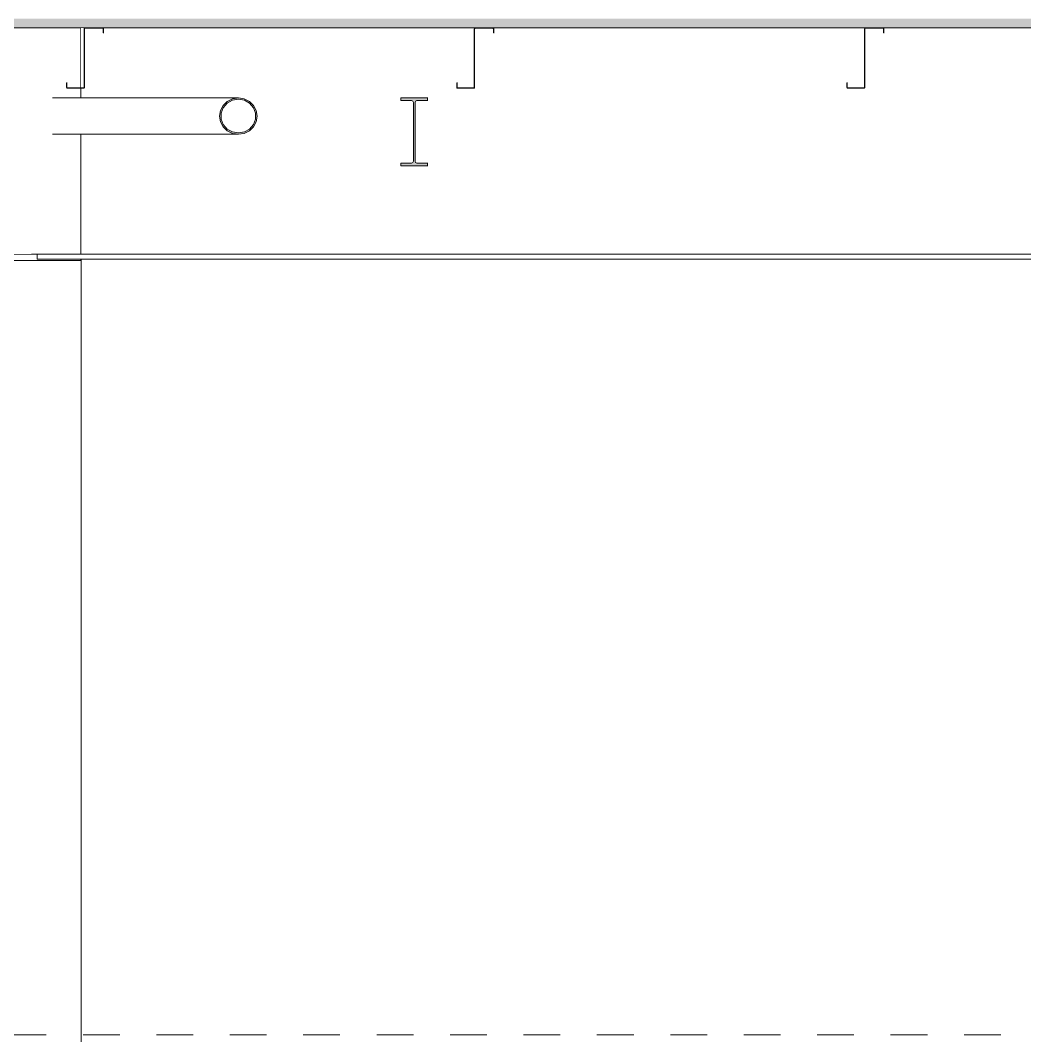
# Model space of a CAD drawing. Header units: millimetres. Extents: x -46169 to 174149, y -86316 to 18123.
# Drawn here: x 147876 to 151737, y -70782 to -66880 of the extents above; entities that cross this region are included whole.
import ezdxf

# ---------------------------------------------------------------- set-up
doc = ezdxf.new("R2010")
doc.units = ezdxf.units.MM
doc.header["$MEASUREMENT"] = 0
doc.linetypes.add('Dashed', pattern=[2822.222233, 1411.111116, -1411.111116])
doc.linetypes.add('Wipeout_Contour', pattern=[1000, 0, -1000])
for name, color, linetype, lineweight, true_color in [('0_Pen_No__105', 7, 'Continuous', 15, 0xa6a6a6), ('New_A-20-M_Ceiling_Pen_No__107', 7, 'Continuous', 15, 0xa6a6a6), ('New_A-20-M_Ceiling_Pen_No__29', 7, 'Continuous', 50, 0x2a2a2a), ('New_A-20-M_Roof_Pen_No__81', 7, 'Continuous', 20, 0x6a6a6a)]:
    doc.layers.add(name, color=color, linetype=linetype, lineweight=lineweight, true_color=true_color)
for name, color, linetype in [('New_A-20-M_Ceiling', 7, 'Continuous'), ('New_A-20-M_Roof', 7, 'Continuous'), ('New_A-25-M_Wall_Ext', 7, 'Continuous'), ('S-280-M_STRUCT_FRAME.IFC Import', 7, 'Continuous')]:
    doc.layers.add(name, color=color, linetype=linetype)
for name, color, linetype, lineweight in [('New_A-20-M_Ceiling_Pen_No__1', 7, 'Continuous', 13), ('New_A-20-M_Ceiling_Pen_No__87', 8, 'Continuous', 20), ('New_A-20-M_Ceiling_Pen_No__89', 8, 'Continuous', 20), ('New_A-20-M_Roof_Pen_No__4', 7, 'Continuous', 20), ('New_A-25-M_Wall_Ext_Pen_No__87', 8, 'Continuous', 20), ('S-280-M_STRUCT_FRAME.IFC Import_Pen_No__1', 7, 'Continuous', 13), ('S-280-M_STRUCT_FRAME.IFC Import_Pen_No__160', 5, 'Continuous', 200), ('S-280-M_STRUCT_FRAME.IFC Import_Pen_No__90', 8, 'Continuous', 20)]:
    doc.layers.add(name, color=color, linetype=linetype, lineweight=lineweight)

# ---------------------------------------------------------------- blocks, each defined once
blk = doc.blocks.new('Section Elem_125_3', base_point=(165992.3, -78878.8))
at = {"layer": 'New_A-20-M_Ceiling_Pen_No__29', "linetype": 'Continuous'}
for p, q in [((146003.2, -67778.8), (146003.2, -67803.8)), ((146955, -67778.8), (146003.2, -67778.8))]:
    blk.add_line(p, q, dxfattribs=at)
at = {"color": 254, "linetype": 'Wipeout_Contour', "lineweight": 0, "ltscale": 651359.632524}
blk.add_wipeout([(147998.4, -67798.8), (147998.4, -67803.8), (148108.5, -67803.8), (148108.5, -67798.8)], dxfattribs=at).dxf.layer = 'New_A-20-M_Ceiling'
at = {"layer": 'New_A-20-M_Ceiling_Pen_No__89', "linetype": 'Continuous'}
blk.add_line((148108.5, -67803.8), (148108.5, -67798.8), dxfattribs=at)
at = {"color": 254, "linetype": 'Wipeout_Contour', "lineweight": 0, "ltscale": 976232.092978}
blk.add_wipeout([(147940.9, -67778.8), (147787.4, -67778.8), (147787.4, -67803.8), (147998.4, -67803.8), (147998.4, -67798.8), (147940.9, -67798.8)], dxfattribs=at).dxf.layer = 'New_A-20-M_Ceiling'
at = {"layer": 'New_A-20-M_Ceiling_Pen_No__89', "linetype": 'Continuous'}
for p, q in [((147812, -67778.8), (147919.1, -67778.8)), ((147998.4, -67803.8), (148108.5, -67803.8))]:
    blk.add_line(p, q, dxfattribs=at)
at = {"color": 254, "linetype": 'Wipeout_Contour', "lineweight": 0, "ltscale": 650008.922547}
blk.add_wipeout([(147787.4, -67778.8), (147585.7, -67778.8), (147585.7, -67803.8), (147787.4, -67803.8)], dxfattribs=at).dxf.layer = 'New_A-20-M_Ceiling'
at = {"layer": 'New_A-20-M_Ceiling_Pen_No__89', "linetype": 'Continuous'}
for p, q in [((147609.2, -67778.8), (147711.6, -67778.8)), ((147787.4, -67803.8), (147998.4, -67803.8))]:
    blk.add_line(p, q, dxfattribs=at)
at = {"color": 254, "linetype": 'Wipeout_Contour', "lineweight": 0, "ltscale": 649292.88087}
blk.add_wipeout([(147393.4, -67803.8), (147585.7, -67803.8), (147585.7, -67778.8), (147393.4, -67778.8)], dxfattribs=at).dxf.layer = 'New_A-20-M_Ceiling'
at = {"layer": 'New_A-20-M_Ceiling_Pen_No__89', "linetype": 'Continuous'}
for p, q in [((147415.8, -67778.8), (147509.5, -67778.8)), ((147585.7, -67803.8), (147787.4, -67803.8))]:
    blk.add_line(p, q, dxfattribs=at)
at = {"color": 254, "linetype": 'Wipeout_Contour', "lineweight": 0, "ltscale": 648611.20428}
blk.add_wipeout([(147210.5, -67803.8), (147393.4, -67803.8), (147393.4, -67778.8), (147210.5, -67778.8)], dxfattribs=at).dxf.layer = 'New_A-20-M_Ceiling'
at = {"layer": 'New_A-20-M_Ceiling_Pen_No__89', "linetype": 'Continuous'}
for p, q in [((147231.8, -67778.8), (147321, -67778.8)), ((147393.4, -67803.8), (147585.7, -67803.8))]:
    blk.add_line(p, q, dxfattribs=at)
at = {"color": 254, "linetype": 'Wipeout_Contour', "lineweight": 0, "ltscale": 647975.48085}
blk.add_wipeout([(147043.4, -67778.8), (147043.4, -67803.8), (147210.5, -67803.8), (147210.5, -67778.8)], dxfattribs=at).dxf.layer = 'New_A-20-M_Ceiling'
at = {"layer": 'New_A-20-M_Ceiling_Pen_No__107', "linetype": 'Continuous'}
blk.add_hatch(color=256, dxfattribs=at).paths.add_polyline_path([(147043.4, -67803.8), (147043.4, -67778.8), (146003.2, -67778.8), (146003.2, -67803.8)])
at = {"layer": 'New_A-20-M_Ceiling_Pen_No__29', "linetype": 'Continuous'}
for p, q in [((147043.4, -67803.8), (146003.2, -67803.8)), ((147043.4, -67778.8), (147043.4, -67803.8))]:
    blk.add_line(p, q, dxfattribs=at)
at = {"layer": 'New_A-20-M_Ceiling_Pen_No__29', "linetype": 'Continuous', "flags": 128}
blk.add_lwpolyline([(147028.4, -67778.8), (147025.2, -67778.8), (146958.2, -67778.8), (146955, -67778.8)], dxfattribs=at)
at = {"layer": 'New_A-20-M_Ceiling_Pen_No__89', "linetype": 'Continuous'}
for p, q in [((147043.4, -67803.8), (147210.5, -67803.8)), ((147057.3, -67778.8), (147142, -67778.8)), ((147210.5, -67803.8), (147393.4, -67803.8))]:
    blk.add_line(p, q, dxfattribs=at)
blk = doc.blocks.new('Section Elem_126_3', base_point=(165992.3, -78878.8))
at = {"color": 254, "linetype": 'Wipeout_Contour', "lineweight": 0, "ltscale": 2275958.336480823}
blk.add_wipeout([(148109.2, -66909.8), (148047.7, -66909.8), (148047.7, -67178.8), (148109.2, -67178.8), (148109.2, -67141.8), (148056.5, -67141.8), (148054.4, -67141), (148053.5, -67138.8), (148053.5, -67120.8), (148056.2, -67120.8), (148056.2, -67138.8), (148056.6, -67139.9), (148057.7, -67140.3), (148109.2, -67140.3)], dxfattribs=at).dxf.layer = 'New_A-20-M_Ceiling'
at = {"color": 254, "linetype": 'Wipeout_Contour', "lineweight": 0, "ltscale": 651031.00008}
blk.add_wipeout([(148109.2, -67318.5), (148047.7, -67318.5), (148047.7, -67778.8), (148109.2, -67778.8)], dxfattribs=at).dxf.layer = 'New_A-20-M_Ceiling'
at = {"layer": 'New_A-20-M_Ceiling_Pen_No__87', "linetype": 'Continuous'}
for p, q in [((148109.2, -67140.3), (148109.2, -66909.8)), ((148109.2, -67178.8), (148109.2, -67141.8)), ((148109.2, -67778.8), (148109.2, -67318.5))]:
    blk.add_line(p, q, dxfattribs=at)
at = {"color": 254, "linetype": 'Wipeout_Contour', "lineweight": 0, "ltscale": 2763335.748949017}
blk.add_wipeout([(148047.7, -66909.8), (147834.6, -66909.8), (147834.6, -67778.8), (148047.7, -67778.8), (148047.7, -67318.5), (148000.3, -67318.5), (147986.9, -67315.1), (147974.7, -67305.2), (147965.1, -67289.7), (147958.9, -67270.3), (147956.8, -67248.7), (147958.9, -67227.1), (147965.1, -67207.6), (147974.7, -67192.2), (147986.9, -67182.2), (148000.3, -67178.8), (148047.7, -67178.8)], dxfattribs=at).dxf.layer = 'New_A-20-M_Ceiling'
at = {"layer": 'New_A-20-M_Ceiling_Pen_No__87', "linetype": 'Continuous'}
blk.add_line((147919.1, -67778.8), (147940.9, -67778.8), dxfattribs=at)
at = {"color": 254, "linetype": 'Wipeout_Contour', "lineweight": 0, "ltscale": 649434.878168}
blk.add_wipeout([(147834.6, -66909.8), (147630.7, -66909.8), (147630.7, -67778.8), (147834.6, -67778.8)], dxfattribs=at).dxf.layer = 'New_A-20-M_Ceiling'
at = {"layer": 'New_A-20-M_Ceiling_Pen_No__87', "linetype": 'Continuous'}
blk.add_line((147711.6, -67778.8), (147812, -67778.8), dxfattribs=at)
at = {"color": 254, "linetype": 'Wipeout_Contour', "lineweight": 0, "ltscale": 648710.217259}
blk.add_wipeout([(147436.3, -67778.8), (147630.7, -67778.8), (147630.7, -66909.8), (147436.3, -66909.8)], dxfattribs=at).dxf.layer = 'New_A-20-M_Ceiling'
at = {"layer": 'New_A-20-M_Ceiling_Pen_No__87', "linetype": 'Continuous'}
blk.add_line((147509.5, -67778.8), (147609.2, -67778.8), dxfattribs=at)
at = {"color": 254, "linetype": 'Wipeout_Contour', "lineweight": 0, "ltscale": 648019.91238}
blk.add_wipeout([(147251.3, -67778.8), (147436.3, -67778.8), (147436.3, -66909.8), (147251.3, -66909.8)], dxfattribs=at).dxf.layer = 'New_A-20-M_Ceiling'
at = {"layer": 'New_A-20-M_Ceiling_Pen_No__87', "linetype": 'Continuous'}
blk.add_line((147321, -67778.8), (147415.8, -67778.8), dxfattribs=at)
at = {"color": 254, "linetype": 'Wipeout_Contour', "lineweight": 0, "ltscale": 647364.164924}
blk.add_wipeout([(147075.8, -66909.8), (147075.8, -67778.8), (147251.3, -67778.8), (147251.3, -66909.8)], dxfattribs=at).dxf.layer = 'New_A-20-M_Ceiling'
at = {"layer": 'New_A-20-M_Ceiling_Pen_No__87', "linetype": 'Continuous'}
blk.add_line((147142, -67778.8), (147231.8, -67778.8), dxfattribs=at)
at = {"color": 254, "linetype": 'Wipeout_Contour', "lineweight": 0, "ltscale": 646987.298603}
blk.add_wipeout([(147044.1, -66909.8), (147044.1, -67778.8), (147075.8, -67778.8), (147075.8, -66909.8)], dxfattribs=at).dxf.layer = 'New_A-20-M_Ceiling'
at = {"layer": 'New_A-20-M_Ceiling_Pen_No__107', "linetype": 'Continuous', "lineweight": 0, "true_color": 0x535353}
blk.add_hatch(color=251, dxfattribs=at).paths.add_polyline_path([(147028.4, -66886.2), (147025.2, -66886.2), (147025.2, -67778.8), (147028.4, -67778.8)])
at = {"layer": 'New_A-20-M_Ceiling_Pen_No__107', "linetype": 'Continuous'}
blk.add_hatch(color=256, dxfattribs=at).paths.add_polyline_path([(147028.4, -67778.8), (147044.1, -67778.8), (147044.1, -66886.2), (147028.4, -66886.2)])
at = {"color": 254, "linetype": 'Wipeout_Contour', "lineweight": 0, "ltscale": 646719.547495}
blk.add_wipeout([(147025.2, -66886.2), (146958.2, -66886.2), (146958.2, -67778.8), (147025.2, -67778.8)], dxfattribs=at).dxf.layer = 'New_A-20-M_Ceiling'
at = {"layer": 'New_A-20-M_Ceiling_Pen_No__107', "linetype": 'Continuous', "lineweight": 0, "true_color": 0x535353}
blk.add_hatch(color=251, dxfattribs=at).paths.add_polyline_path([(146955, -66886.2), (146955, -67778.8), (146958.2, -67778.8), (146958.2, -66886.2)])
at = {"layer": 'New_A-20-M_Ceiling_Pen_No__1', "linetype": 'Continuous'}
for p, q in [((146955, -66886.2), (146955, -67778.8)), ((146958.2, -66886.2), (146958.2, -67778.8)), ((147025.2, -66886.2), (147025.2, -67778.8)), ((147028.4, -66886.2), (147028.4, -67778.8)), ((147044.1, -66886.2), (147044.1, -67778.8)), ((147044.1, -67778.8), (147043.4, -67778.8))]:
    blk.add_line(p, q, dxfattribs=at)
at = {"layer": 'New_A-20-M_Ceiling_Pen_No__1', "linetype": 'Continuous', "flags": 128}
blk.add_lwpolyline([(147044.1, -66886.2), (147028.4, -66886.2), (147025.2, -66886.2), (146958.2, -66886.2), (146955, -66886.2)], dxfattribs=at)
at = {"layer": 'New_A-20-M_Ceiling_Pen_No__87', "linetype": 'Continuous'}
blk.add_line((147044.1, -67778.8), (147057.3, -67778.8), dxfattribs=at)
blk = doc.blocks.new('Section Elem_129_3', base_point=(165992.3, -78878.8))
at = {"color": 254, "linetype": 'Wipeout_Contour', "lineweight": 0, "ltscale": 655085.443631}
blk.add_wipeout([(148109.4, -71853.8), (148147.1, -71853.8), (148147.1, -67798.8), (148109.4, -67798.8)], dxfattribs=at).dxf.layer = 'New_A-25-M_Wall_Ext'
at = {"layer": 'New_A-25-M_Wall_Ext_Pen_No__87', "linetype": 'Continuous'}
blk.add_line((148109.4, -67798.8), (148109.4, -71853.8), dxfattribs=at)
blk = doc.blocks.new('Section Elem_136_3', base_point=(165992.3, -78878.8))
at = {"color": 254, "linetype": 'Wipeout_Contour', "lineweight": 0, "ltscale": 668069.884344}
blk.add_wipeout([(147940.9, -67778.8), (147940.9, -67798.8), (157318.9, -67798.8), (157318.9, -67778.8)], dxfattribs=at).dxf.layer = 'New_A-20-M_Ceiling'
at = {"layer": 'New_A-20-M_Ceiling_Pen_No__89', "linetype": 'Continuous'}
for p, q in [((147940.9, -67778.8), (147940.9, -67798.8)), ((157318.9, -67778.8), (147940.9, -67778.8)), ((157318.9, -67798.8), (147940.9, -67798.8))]:
    blk.add_line(p, q, dxfattribs=at)
blk = doc.blocks.new('Section Elem_163_3', base_point=(165992.3, -78878.8))
at = {"layer": 'New_A-20-M_Roof_Pen_No__81', "linetype": 'Continuous', "lineweight": 0, "true_color": 0x353535}
blk.add_hatch(color=250, dxfattribs=at).paths.add_polyline_path([(145921.8, -66874.8), (145921.8, -66909.8), (166087, -66909.8), (166087, -66874.8)])
at = {"layer": 'New_A-20-M_Roof_Pen_No__4', "linetype": 'Continuous'}
for p, q in [((148124, -66909.8), (146693, -66909.8)), ((148193, -66909.8), (148124, -66909.8)), ((149624, -66909.8), (148193, -66909.8)), ((149693, -66909.8), (149624, -66909.8)), ((151124, -66909.8), (149693, -66909.8)), ((151193, -66909.8), (151124, -66909.8)), ((152624, -66909.8), (151193, -66909.8))]:
    blk.add_line(p, q, dxfattribs=at)
blk = doc.blocks.new('Section Elem_177_3', base_point=(165992.3, -78878.8))
at = {"color": 254, "linetype": 'Wipeout_Contour', "lineweight": 0, "ltscale": 1300618.912324409}
blk.add_wipeout([(148109.2, -66909.8), (148109.2, -67140.3), (148119.5, -67140.3), (148120.6, -67139.9), (148121, -67138.8), (148121, -66912.8), (148121.9, -66910.7), (148124, -66909.8)], dxfattribs=at).dxf.layer = 'New_A-25-M_Wall_Ext'
blk = doc.blocks.new('Section Elem_300_3', base_point=(165992.3, -78878.8))
at = {"color": 254, "linetype": 'Wipeout_Contour', "lineweight": 0, "ltscale": 661378.133038}
blk.add_wipeout([(151196, -66912.8), (151196, -66928.8), (151197.2, -66928.8), (151197.2, -66912.8)], dxfattribs=at).dxf.layer = 'S-280-M_STRUCT_FRAME.IFC Import'
at = {"color": 254, "linetype": 'Wipeout_Contour', "lineweight": 0, "ltscale": 661221.741146}
blk.add_wipeout([(151056.7, -67139.9), (151055.4, -67139.9), (151056.5, -67140.3), (151057.7, -67140.3)], dxfattribs=at).dxf.layer = 'S-280-M_STRUCT_FRAME.IFC Import'
at = {"color": 254, "linetype": 'Wipeout_Contour', "lineweight": 0, "ltscale": 661459.922544}
blk.add_wipeout([(151119.5, -67141.8), (151120.7, -67141.8), (151122.8, -67141), (151121.6, -67141)], dxfattribs=at).dxf.layer = 'S-280-M_STRUCT_FRAME.IFC Import'
at = {"color": 254, "linetype": 'Wipeout_Contour', "lineweight": 0, "ltscale": 661361.857485}
blk.add_wipeout([(151196.3, -66910.7), (151195.1, -66910.7), (151196, -66912.8), (151197.2, -66912.8)], dxfattribs=at).dxf.layer = 'S-280-M_STRUCT_FRAME.IFC Import'
at = {"color": 254, "linetype": 'Wipeout_Contour', "lineweight": 0, "ltscale": 661217.781261}
blk.add_wipeout([(151056.2, -67138.8), (151055, -67138.8), (151055.4, -67139.9), (151056.7, -67139.9)], dxfattribs=at).dxf.layer = 'S-280-M_STRUCT_FRAME.IFC Import'
at = {"color": 254, "linetype": 'Wipeout_Contour', "lineweight": 0, "ltscale": 661462.969672}
blk.add_wipeout([(151121.6, -67141), (151122.8, -67141), (151123.7, -67138.8), (151122.5, -67138.8)], dxfattribs=at).dxf.layer = 'S-280-M_STRUCT_FRAME.IFC Import'
at = {"color": 254, "linetype": 'Wipeout_Contour', "lineweight": 0, "ltscale": 661279.598762}
blk.add_wipeout([(151122.5, -67138.8), (151123.7, -67138.8), (151123.7, -66912.8), (151122.5, -66912.8)], dxfattribs=at).dxf.layer = 'S-280-M_STRUCT_FRAME.IFC Import'
at = {"color": 254, "linetype": 'Wipeout_Contour', "lineweight": 0, "ltscale": 661353.942587}
blk.add_wipeout([(151194.2, -66909.8), (151193, -66909.8), (151195.1, -66910.7), (151196.3, -66910.7)], dxfattribs=at).dxf.layer = 'S-280-M_STRUCT_FRAME.IFC Import'
at = {"color": 254, "linetype": 'Wipeout_Contour', "lineweight": 0, "ltscale": 661201.496877}
blk.add_wipeout([(151055, -67138.8), (151056.2, -67138.8), (151056.2, -67120.8), (151055, -67120.8)], dxfattribs=at).dxf.layer = 'S-280-M_STRUCT_FRAME.IFC Import'
at = {"layer": 'S-280-M_STRUCT_FRAME.IFC Import_Pen_No__1', "linetype": 'Continuous'}
for p, q in [((151193, -66909.8), (151195.1, -66910.7)), ((151196, -66928.8), (151194.5, -66928.8)), ((151055, -67120.8), (151053.5, -67120.8))]:
    blk.add_line(p, q, dxfattribs=at)
at = {"layer": 'S-280-M_STRUCT_FRAME.IFC Import_Pen_No__1', "linetype": 'Continuous', "flags": 128}
for points in [[(151194.1, -66911.8), (151194.5, -66912.8), (151194.5, -66928.8)], [(151195.1, -66910.7), (151196, -66912.8), (151196, -66928.8)], [(151053.5, -67120.8), (151053.5, -67138.8), (151054.4, -67141)], [(151054.4, -67141), (151056.5, -67141.8), (151119.5, -67141.8), (151121.6, -67141)], [(151055, -67120.8), (151055, -67138.8), (151055.4, -67139.9)], [(151055.4, -67139.9), (151056.5, -67140.3), (151119.5, -67140.3), (151120.6, -67139.9)]]:
    blk.add_lwpolyline(points, dxfattribs=at)
at = {"layer": 'S-280-M_STRUCT_FRAME.IFC Import_Pen_No__90', "linetype": 'Continuous'}
for p, q in [((151196, -66912.8), (151197.2, -66912.8)), ((151196, -66928.8), (151197.2, -66928.8)), ((151055, -67120.8), (151056.2, -67120.8)), ((151055, -67138.8), (151056.2, -67138.8)), ((151119.5, -67141.8), (151120.7, -67141.8)), ((151122.5, -67138.8), (151123.7, -67138.8))]:
    blk.add_line(p, q, dxfattribs=at)
at = {"color": 254, "linetype": 'Wipeout_Contour', "lineweight": 0, "ltscale": 661096.288011}
blk.add_wipeout([(151122.9, -66911.8), (151122.5, -66912.8), (151123.7, -66912.8), (151124.2, -66911.8)], dxfattribs=at).dxf.layer = 'S-280-M_STRUCT_FRAME.IFC Import'
at = {"color": 254, "linetype": 'Wipeout_Contour', "lineweight": 0, "ltscale": 661097.816587}
blk.add_wipeout([(151122.9, -66911.8), (151124.2, -66911.8), (151125.2, -66911.3), (151124, -66911.3)], dxfattribs=at).dxf.layer = 'S-280-M_STRUCT_FRAME.IFC Import'
at = {"layer": 'S-280-M_STRUCT_FRAME.IFC Import_Pen_No__160', "linetype": 'Continuous', "lineweight": 0, "true_color": 0x00007f}
blk.add_hatch(color=176, dxfattribs=at).paths.add_polyline_path([(151196, -66912.8), (151195.1, -66910.7), (151193, -66909.8), (151124, -66909.8), (151121.9, -66910.7), (151121, -66912.8), (151121, -67138.8), (151120.6, -67139.9), (151119.5, -67140.3), (151056.5, -67140.3), (151055.4, -67139.9), (151055, -67138.8), (151055, -67120.8), (151053.5, -67120.8), (151053.5, -67138.8), (151054.4, -67141), (151056.5, -67141.8), (151119.5, -67141.8), (151121.6, -67141), (151122.5, -67138.8), (151122.5, -66912.8), (151122.9, -66911.8), (151124, -66911.3), (151193, -66911.3), (151194.1, -66911.8), (151194.5, -66912.8), (151194.5, -66928.8), (151196, -66928.8)])
at = {"layer": 'S-280-M_STRUCT_FRAME.IFC Import_Pen_No__1', "linetype": 'Continuous'}
blk.add_line((151124, -66909.8), (151121.9, -66910.7), dxfattribs=at)
at = {"layer": 'S-280-M_STRUCT_FRAME.IFC Import_Pen_No__1', "linetype": 'Continuous', "flags": 128}
for points in [[(151121.9, -66910.7), (151121, -66912.8), (151121, -67138.8), (151120.6, -67139.9)], [(151122.9, -66911.8), (151122.5, -66912.8), (151122.5, -67138.8), (151121.6, -67141)], [(151194.1, -66911.8), (151193, -66911.3), (151124, -66911.3), (151122.9, -66911.8)]]:
    blk.add_lwpolyline(points, dxfattribs=at)
at = {"layer": 'S-280-M_STRUCT_FRAME.IFC Import_Pen_No__90', "linetype": 'Continuous'}
blk.add_line((151122.5, -66912.8), (151123.7, -66912.8), dxfattribs=at)
blk = doc.blocks.new('Section Elem_301_3', base_point=(165992.3, -78878.8))
at = {"color": 254, "linetype": 'Wipeout_Contour', "lineweight": 0, "ltscale": 655896.026251}
blk.add_wipeout([(149696, -66928.8), (149697.2, -66928.8), (149697.2, -66912.8), (149696, -66912.8)], dxfattribs=at).dxf.layer = 'S-280-M_STRUCT_FRAME.IFC Import'
at = {"color": 254, "linetype": 'Wipeout_Contour', "lineweight": 0, "ltscale": 655743.451965}
blk.add_wipeout([(149556.7, -67139.9), (149555.4, -67139.9), (149556.5, -67140.3), (149557.7, -67140.3)], dxfattribs=at).dxf.layer = 'S-280-M_STRUCT_FRAME.IFC Import'
at = {"color": 254, "linetype": 'Wipeout_Contour', "lineweight": 0, "ltscale": 655981.259339}
blk.add_wipeout([(149619.5, -67141.8), (149620.7, -67141.8), (149622.8, -67141), (149621.6, -67141)], dxfattribs=at).dxf.layer = 'S-280-M_STRUCT_FRAME.IFC Import'
at = {"color": 254, "linetype": 'Wipeout_Contour', "lineweight": 0, "ltscale": 655879.630713}
blk.add_wipeout([(149696.3, -66910.7), (149695.1, -66910.7), (149696, -66912.8), (149697.2, -66912.8)], dxfattribs=at).dxf.layer = 'S-280-M_STRUCT_FRAME.IFC Import'
at = {"color": 254, "linetype": 'Wipeout_Contour', "lineweight": 0, "ltscale": 655739.486451}
blk.add_wipeout([(149556.2, -67138.8), (149555, -67138.8), (149555.4, -67139.9), (149556.7, -67139.9)], dxfattribs=at).dxf.layer = 'S-280-M_STRUCT_FRAME.IFC Import'
at = {"color": 254, "linetype": 'Wipeout_Contour', "lineweight": 0, "ltscale": 655984.277039}
blk.add_wipeout([(149621.6, -67141), (149622.8, -67141), (149623.7, -67138.8), (149622.5, -67138.8)], dxfattribs=at).dxf.layer = 'S-280-M_STRUCT_FRAME.IFC Import'
at = {"color": 254, "linetype": 'Wipeout_Contour', "lineweight": 0, "ltscale": 655799.357701}
blk.add_wipeout([(149622.5, -66912.8), (149622.5, -67138.8), (149623.7, -67138.8), (149623.7, -66912.8)], dxfattribs=at).dxf.layer = 'S-280-M_STRUCT_FRAME.IFC Import'
at = {"color": 254, "linetype": 'Wipeout_Contour', "lineweight": 0, "ltscale": 655871.704547}
blk.add_wipeout([(149694.2, -66909.8), (149693, -66909.8), (149695.1, -66910.7), (149696.3, -66910.7)], dxfattribs=at).dxf.layer = 'S-280-M_STRUCT_FRAME.IFC Import'
at = {"color": 254, "linetype": 'Wipeout_Contour', "lineweight": 0, "ltscale": 655723.074055}
blk.add_wipeout([(149555, -67138.8), (149556.2, -67138.8), (149556.2, -67120.8), (149555, -67120.8)], dxfattribs=at).dxf.layer = 'S-280-M_STRUCT_FRAME.IFC Import'
at = {"layer": 'S-280-M_STRUCT_FRAME.IFC Import_Pen_No__1', "linetype": 'Continuous'}
for p, q in [((149693, -66909.8), (149695.1, -66910.7)), ((149696, -66928.8), (149694.5, -66928.8)), ((149555, -67120.8), (149553.5, -67120.8))]:
    blk.add_line(p, q, dxfattribs=at)
at = {"layer": 'S-280-M_STRUCT_FRAME.IFC Import_Pen_No__1', "linetype": 'Continuous', "flags": 128}
for points in [[(149694.1, -66911.8), (149694.5, -66912.8), (149694.5, -66928.8)], [(149695.1, -66910.7), (149696, -66912.8), (149696, -66928.8)], [(149553.5, -67120.8), (149553.5, -67138.8), (149554.4, -67141)], [(149554.4, -67141), (149556.5, -67141.8), (149619.5, -67141.8), (149621.6, -67141)], [(149555, -67120.8), (149555, -67138.8), (149555.4, -67139.9)], [(149555.4, -67139.9), (149556.5, -67140.3), (149619.5, -67140.3), (149620.6, -67139.9)]]:
    blk.add_lwpolyline(points, dxfattribs=at)
at = {"layer": 'S-280-M_STRUCT_FRAME.IFC Import_Pen_No__90', "linetype": 'Continuous'}
for p, q in [((149697.2, -66912.8), (149696, -66912.8)), ((149697.2, -66928.8), (149696, -66928.8)), ((149556.2, -67120.8), (149555, -67120.8)), ((149556.2, -67138.8), (149555, -67138.8)), ((149620.7, -67141.8), (149619.5, -67141.8)), ((149623.7, -67138.8), (149622.5, -67138.8))]:
    blk.add_line(p, q, dxfattribs=at)
at = {"color": 254, "linetype": 'Wipeout_Contour', "lineweight": 0, "ltscale": 655614.50705}
blk.add_wipeout([(149622.5, -66912.8), (149623.7, -66912.8), (149624.2, -66911.8), (149622.9, -66911.8)], dxfattribs=at).dxf.layer = 'S-280-M_STRUCT_FRAME.IFC Import'
at = {"color": 254, "linetype": 'Wipeout_Contour', "lineweight": 0, "ltscale": 655616.020954}
blk.add_wipeout([(149622.9, -66911.8), (149624.2, -66911.8), (149625.2, -66911.3), (149624, -66911.3)], dxfattribs=at).dxf.layer = 'S-280-M_STRUCT_FRAME.IFC Import'
at = {"layer": 'S-280-M_STRUCT_FRAME.IFC Import_Pen_No__160', "linetype": 'Continuous', "lineweight": 0, "true_color": 0x00007f}
blk.add_hatch(color=176, dxfattribs=at).paths.add_polyline_path([(149696, -66912.8), (149695.1, -66910.7), (149693, -66909.8), (149624, -66909.8), (149621.9, -66910.7), (149621, -66912.8), (149621, -67138.8), (149620.6, -67139.9), (149619.5, -67140.3), (149556.5, -67140.3), (149555.4, -67139.9), (149555, -67138.8), (149555, -67120.8), (149553.5, -67120.8), (149553.5, -67138.8), (149554.4, -67141), (149556.5, -67141.8), (149619.5, -67141.8), (149621.6, -67141), (149622.5, -67138.8), (149622.5, -66912.8), (149622.9, -66911.8), (149624, -66911.3), (149693, -66911.3), (149694.1, -66911.8), (149694.5, -66912.8), (149694.5, -66928.8), (149696, -66928.8)])
at = {"layer": 'S-280-M_STRUCT_FRAME.IFC Import_Pen_No__1', "linetype": 'Continuous'}
blk.add_line((149624, -66909.8), (149621.9, -66910.7), dxfattribs=at)
at = {"layer": 'S-280-M_STRUCT_FRAME.IFC Import_Pen_No__1', "linetype": 'Continuous', "flags": 128}
for points in [[(149621.9, -66910.7), (149621, -66912.8), (149621, -67138.8), (149620.6, -67139.9)], [(149622.9, -66911.8), (149622.5, -66912.8), (149622.5, -67138.8), (149621.6, -67141)], [(149694.1, -66911.8), (149693, -66911.3), (149624, -66911.3), (149622.9, -66911.8)]]:
    blk.add_lwpolyline(points, dxfattribs=at)
at = {"layer": 'S-280-M_STRUCT_FRAME.IFC Import_Pen_No__90', "linetype": 'Continuous'}
blk.add_line((149623.7, -66912.8), (149622.5, -66912.8), dxfattribs=at)
blk = doc.blocks.new('Section Elem_302_3', base_point=(165992.3, -78878.8))
at = {"color": 254, "linetype": 'Wipeout_Contour', "lineweight": 0, "ltscale": 650423.06203}
blk.add_wipeout([(148196, -66928.8), (148197.2, -66928.8), (148197.2, -66912.8), (148196, -66912.8)], dxfattribs=at).dxf.layer = 'S-280-M_STRUCT_FRAME.IFC Import'
at = {"color": 254, "linetype": 'Wipeout_Contour', "lineweight": 0, "ltscale": 650274.279454}
blk.add_wipeout([(148056.6, -67139.9), (148055.4, -67139.9), (148056.5, -67140.3), (148057.7, -67140.3)], dxfattribs=at).dxf.layer = 'S-280-M_STRUCT_FRAME.IFC Import'
at = {"color": 254, "linetype": 'Wipeout_Contour', "lineweight": 0, "ltscale": 650511.795494}
blk.add_wipeout([(148119.5, -67141.8), (148120.7, -67141.8), (148122.8, -67141), (148121.6, -67141)], dxfattribs=at).dxf.layer = 'S-280-M_STRUCT_FRAME.IFC Import'
at = {"color": 254, "linetype": 'Wipeout_Contour', "lineweight": 0, "ltscale": 650406.544756}
blk.add_wipeout([(148196.3, -66910.7), (148195.1, -66910.7), (148196, -66912.8), (148197.2, -66912.8)], dxfattribs=at).dxf.layer = 'S-280-M_STRUCT_FRAME.IFC Import'
at = {"color": 254, "linetype": 'Wipeout_Contour', "lineweight": 0, "ltscale": 650270.306751}
blk.add_wipeout([(148056.2, -67138.8), (148055, -67138.8), (148055.4, -67139.9), (148056.6, -67139.9)], dxfattribs=at).dxf.layer = 'S-280-M_STRUCT_FRAME.IFC Import'
at = {"color": 254, "linetype": 'Wipeout_Contour', "lineweight": 0, "ltscale": 650514.783225}
blk.add_wipeout([(148121.6, -67141), (148122.8, -67141), (148123.7, -67138.8), (148122.5, -67138.8)], dxfattribs=at).dxf.layer = 'S-280-M_STRUCT_FRAME.IFC Import'
at = {"color": 254, "linetype": 'Wipeout_Contour', "lineweight": 0, "ltscale": 650328.440075}
blk.add_wipeout([(148122.5, -66912.8), (148122.5, -67138.8), (148123.8, -67138.8), (148123.8, -66912.8)], dxfattribs=at).dxf.layer = 'S-280-M_STRUCT_FRAME.IFC Import'
at = {"color": 254, "linetype": 'Wipeout_Contour', "lineweight": 0, "ltscale": 650398.607267}
blk.add_wipeout([(148194.2, -66909.8), (148193, -66909.8), (148195.1, -66910.7), (148196.3, -66910.7)], dxfattribs=at).dxf.layer = 'S-280-M_STRUCT_FRAME.IFC Import'
at = {"color": 254, "linetype": 'Wipeout_Contour', "lineweight": 0, "ltscale": 650253.76378}
blk.add_wipeout([(148055, -67120.8), (148055, -67138.8), (148056.2, -67138.8), (148056.2, -67120.8)], dxfattribs=at).dxf.layer = 'S-280-M_STRUCT_FRAME.IFC Import'
at = {"layer": 'S-280-M_STRUCT_FRAME.IFC Import_Pen_No__1', "linetype": 'Continuous'}
for p, q in [((148193, -66909.8), (148195.1, -66910.7)), ((148196, -66928.8), (148194.5, -66928.8)), ((148055, -67120.8), (148053.5, -67120.8))]:
    blk.add_line(p, q, dxfattribs=at)
at = {"layer": 'S-280-M_STRUCT_FRAME.IFC Import_Pen_No__1', "linetype": 'Continuous', "flags": 128}
for points in [[(148194.1, -66911.8), (148194.5, -66912.8), (148194.5, -66928.8)], [(148195.1, -66910.7), (148196, -66912.8), (148196, -66928.8)], [(148053.5, -67120.8), (148053.5, -67138.8), (148054.4, -67141)], [(148054.4, -67141), (148056.5, -67141.8), (148119.5, -67141.8), (148121.6, -67141)], [(148055, -67120.8), (148055, -67138.8), (148055.4, -67139.9)], [(148055.4, -67139.9), (148056.5, -67140.3), (148119.5, -67140.3), (148120.6, -67139.9)]]:
    blk.add_lwpolyline(points, dxfattribs=at)
at = {"layer": 'S-280-M_STRUCT_FRAME.IFC Import_Pen_No__90', "linetype": 'Continuous'}
for p, q in [((148197.2, -66912.8), (148196, -66912.8)), ((148197.2, -66928.8), (148196, -66928.8)), ((148056.2, -67120.8), (148055, -67120.8)), ((148056.2, -67138.8), (148055, -67138.8)), ((148120.7, -67141.8), (148119.5, -67141.8)), ((148123.7, -67138.8), (148122.5, -67138.8))]:
    blk.add_line(p, q, dxfattribs=at)
at = {"color": 254, "linetype": 'Wipeout_Contour', "lineweight": 0, "ltscale": 650141.878105}
blk.add_wipeout([(148122.5, -66912.8), (148123.7, -66912.8), (148124.2, -66911.8), (148122.9, -66911.8)], dxfattribs=at).dxf.layer = 'S-280-M_STRUCT_FRAME.IFC Import'
at = {"color": 254, "linetype": 'Wipeout_Contour', "lineweight": 0, "ltscale": 650143.377057}
blk.add_wipeout([(148122.9, -66911.8), (148124.2, -66911.8), (148125.2, -66911.3), (148124, -66911.3)], dxfattribs=at).dxf.layer = 'S-280-M_STRUCT_FRAME.IFC Import'
at = {"layer": 'S-280-M_STRUCT_FRAME.IFC Import_Pen_No__160', "linetype": 'Continuous', "lineweight": 0, "true_color": 0x00007f}
blk.add_hatch(color=176, dxfattribs=at).paths.add_polyline_path([(148196, -66912.8), (148195.1, -66910.7), (148193, -66909.8), (148124, -66909.8), (148121.9, -66910.7), (148121, -66912.8), (148121, -67138.8), (148120.6, -67139.9), (148119.5, -67140.3), (148056.5, -67140.3), (148055.4, -67139.9), (148055, -67138.8), (148055, -67120.8), (148053.5, -67120.8), (148053.5, -67138.8), (148054.4, -67141), (148056.5, -67141.8), (148119.5, -67141.8), (148121.6, -67141), (148122.5, -67138.8), (148122.5, -66912.8), (148122.9, -66911.8), (148124, -66911.3), (148193, -66911.3), (148194.1, -66911.8), (148194.5, -66912.8), (148194.5, -66928.8), (148196, -66928.8)])
at = {"layer": 'S-280-M_STRUCT_FRAME.IFC Import_Pen_No__1', "linetype": 'Continuous'}
blk.add_line((148124, -66909.8), (148121.9, -66910.7), dxfattribs=at)
at = {"layer": 'S-280-M_STRUCT_FRAME.IFC Import_Pen_No__1', "linetype": 'Continuous', "flags": 128}
for points in [[(148121.9, -66910.7), (148121, -66912.8), (148121, -67138.8), (148120.6, -67139.9)], [(148122.9, -66911.8), (148122.5, -66912.8), (148122.5, -67138.8), (148121.6, -67141)], [(148194.1, -66911.8), (148193, -66911.3), (148124, -66911.3), (148122.9, -66911.8)]]:
    blk.add_lwpolyline(points, dxfattribs=at)
at = {"layer": 'S-280-M_STRUCT_FRAME.IFC Import_Pen_No__90', "linetype": 'Continuous'}
blk.add_line((148123.7, -66912.8), (148122.5, -66912.8), dxfattribs=at)
blk = doc.blocks.new('Section Elem_310_3', base_point=(165992.3, -78878.8))
at = {"layer": 'S-280-M_STRUCT_FRAME.IFC Import_Pen_No__1', "linetype": 'Continuous'}
for p, q in [((149339, -67178.8), (149339, -67188.8)), ((149339, -67429.2), (149339, -67439.2))]:
    blk.add_line(p, q, dxfattribs=at)
at = {"color": 254, "linetype": 'Wipeout_Contour', "lineweight": 0, "ltscale": 655396.495258}
blk.add_wipeout([(149441.2, -67188.8), (149442.5, -67188.8), (149442.5, -67178.8), (149441.2, -67178.8)], dxfattribs=at).dxf.layer = 'S-280-M_STRUCT_FRAME.IFC Import'
at = {"color": 254, "linetype": 'Wipeout_Contour', "lineweight": 0, "ltscale": 655249.516755}
blk.add_wipeout([(149395.5, -67191.1), (149396.7, -67191.1), (149402.1, -67188.8), (149400.9, -67188.8)], dxfattribs=at).dxf.layer = 'S-280-M_STRUCT_FRAME.IFC Import'
at = {"color": 254, "linetype": 'Wipeout_Contour', "lineweight": 0, "ltscale": 655807.822259}
blk.add_wipeout([(149441.2, -67429.2), (149441.2, -67439.2), (149442.5, -67439.2), (149442.5, -67429.2)], dxfattribs=at).dxf.layer = 'S-280-M_STRUCT_FRAME.IFC Import'
at = {"layer": 'S-280-M_STRUCT_FRAME.IFC Import_Pen_No__1', "linetype": 'Continuous'}
for p, q in [((149441.2, -67178.8), (149441.2, -67188.8)), ((149441.2, -67429.2), (149441.2, -67439.2))]:
    blk.add_line(p, q, dxfattribs=at)
at = {"layer": 'S-280-M_STRUCT_FRAME.IFC Import_Pen_No__90', "linetype": 'Continuous'}
for p, q in [((149441.2, -67178.8), (149442.5, -67178.8)), ((149441.2, -67188.8), (149442.5, -67188.8)), ((149441.2, -67429.2), (149442.5, -67429.2)), ((149441.2, -67439.2), (149442.5, -67439.2))]:
    blk.add_line(p, q, dxfattribs=at)
at = {"color": 254, "linetype": 'Wipeout_Contour', "lineweight": 0, "ltscale": 655241.889025}
blk.add_wipeout([(149393.3, -67196.4), (149394.5, -67196.4), (149396.7, -67191.1), (149395.5, -67191.1)], dxfattribs=at).dxf.layer = 'S-280-M_STRUCT_FRAME.IFC Import'
at = {"color": 254, "linetype": 'Wipeout_Contour', "lineweight": 0, "ltscale": 655427.253205}
blk.add_wipeout([(149393.3, -67196.4), (149393.3, -67421.6), (149394.5, -67421.6), (149394.5, -67196.4)], dxfattribs=at).dxf.layer = 'S-280-M_STRUCT_FRAME.IFC Import'
at = {"layer": 'S-280-M_STRUCT_FRAME.IFC Import_Pen_No__1', "linetype": 'Continuous'}
blk.add_line((149441.2, -67178.8), (149339, -67178.8), dxfattribs=at)
at = {"layer": 'S-280-M_STRUCT_FRAME.IFC Import_Pen_No__1', "linetype": 'Continuous', "flags": 128}
for points in [[(149384.8, -67191.1), (149379.4, -67188.8), (149339, -67188.8)], [(149441.2, -67188.8), (149400.9, -67188.8), (149395.5, -67191.1)]]:
    blk.add_lwpolyline(points, dxfattribs=at)
at = {"layer": 'S-280-M_STRUCT_FRAME.IFC Import_Pen_No__90', "linetype": 'Continuous'}
blk.add_line((149393.3, -67196.4), (149394.5, -67196.4), dxfattribs=at)
at = {"color": 254, "linetype": 'Wipeout_Contour', "lineweight": 0, "ltscale": 655620.746992}
blk.add_wipeout([(149394.5, -67421.6), (149393.3, -67421.6), (149395.5, -67427), (149396.7, -67427)], dxfattribs=at).dxf.layer = 'S-280-M_STRUCT_FRAME.IFC Import'
at = {"color": 254, "linetype": 'Wipeout_Contour', "lineweight": 0, "ltscale": 655640.85406}
blk.add_wipeout([(149396.7, -67427), (149395.5, -67427), (149400.9, -67429.2), (149402.1, -67429.2)], dxfattribs=at).dxf.layer = 'S-280-M_STRUCT_FRAME.IFC Import'
at = {"layer": 'S-280-M_STRUCT_FRAME.IFC Import_Pen_No__160', "linetype": 'Continuous', "lineweight": 0, "true_color": 0x00007f}
blk.add_hatch(color=176, dxfattribs=at).paths.add_polyline_path([(149339, -67439.2), (149441.2, -67439.2), (149441.2, -67429.2), (149400.9, -67429.2), (149395.5, -67427), (149393.3, -67421.6), (149393.3, -67196.4), (149395.5, -67191.1), (149400.9, -67188.8), (149441.2, -67188.8), (149441.2, -67178.8), (149339, -67178.8), (149339, -67188.8), (149379.4, -67188.8), (149384.8, -67191.1), (149387, -67196.4), (149387, -67421.6), (149384.8, -67427), (149379.4, -67429.2), (149339, -67429.2)])
at = {"layer": 'S-280-M_STRUCT_FRAME.IFC Import_Pen_No__1', "linetype": 'Continuous'}
blk.add_line((149441.2, -67439.2), (149339, -67439.2), dxfattribs=at)
at = {"layer": 'S-280-M_STRUCT_FRAME.IFC Import_Pen_No__1', "linetype": 'Continuous', "flags": 128}
for points in [[(149384.8, -67191.1), (149387, -67196.4), (149387, -67421.6), (149384.8, -67427)], [(149395.5, -67191.1), (149393.3, -67196.4), (149393.3, -67421.6), (149395.5, -67427)], [(149384.8, -67427), (149379.4, -67429.2), (149339, -67429.2)], [(149395.5, -67427), (149400.9, -67429.2), (149441.2, -67429.2)]]:
    blk.add_lwpolyline(points, dxfattribs=at)
at = {"layer": 'S-280-M_STRUCT_FRAME.IFC Import_Pen_No__90', "linetype": 'Continuous'}
blk.add_line((149393.3, -67421.6), (149394.5, -67421.6), dxfattribs=at)
blk = doc.blocks.new('Section Elem_311_3', base_point=(165992.3, -78878.8))
at = {"color": 254, "linetype": 'Wipeout_Contour', "lineweight": 0, "ltscale": 489714.304805}
blk.add_wipeout([(148737.3, -67309.6), (148691.3, -67309.6), (148714.3, -67313.5)], dxfattribs=at).dxf.layer = 'S-280-M_STRUCT_FRAME.IFC Import'
at = {"color": 254, "linetype": 'Wipeout_Contour', "lineweight": 0, "ltscale": 652941.246745}
blk.add_wipeout([(148671.1, -67298.4), (148691.3, -67309.6), (148737.3, -67309.6), (148757.5, -67298.4)], dxfattribs=at).dxf.layer = 'S-280-M_STRUCT_FRAME.IFC Import'
at = {"color": 254, "linetype": 'Wipeout_Contour', "lineweight": 0, "ltscale": 652917.738898}
blk.add_wipeout([(148772.5, -67281.1), (148656, -67281.1), (148671.1, -67298.4), (148757.5, -67298.4)], dxfattribs=at).dxf.layer = 'S-280-M_STRUCT_FRAME.IFC Import'
at = {"color": 254, "linetype": 'Wipeout_Contour', "lineweight": 0, "ltscale": 652886.071737}
blk.add_wipeout([(148648.1, -67259.9), (148656, -67281.1), (148772.5, -67281.1), (148780.5, -67259.9)], dxfattribs=at).dxf.layer = 'S-280-M_STRUCT_FRAME.IFC Import'
at = {"color": 254, "linetype": 'Wipeout_Contour', "lineweight": 0, "ltscale": 651629.457757}
blk.add_wipeout([(148691.9, -67315.1), (147986.9, -67315.1), (148000.3, -67318.5), (148714.3, -67318.5)], dxfattribs=at).dxf.layer = 'S-280-M_STRUCT_FRAME.IFC Import'
at = {"color": 254, "linetype": 'Wipeout_Contour', "lineweight": 0, "ltscale": 652850.068012}
blk.add_wipeout([(148780.5, -67237.4), (148648.1, -67237.4), (148648.1, -67259.9), (148780.5, -67259.9)], dxfattribs=at).dxf.layer = 'S-280-M_STRUCT_FRAME.IFC Import'
at = {"color": 254, "linetype": 'Wipeout_Contour', "lineweight": 0, "ltscale": 651556.348961}
blk.add_wipeout([(148671.7, -67305.2), (147974.7, -67305.2), (147986.9, -67315.1), (148691.9, -67315.1)], dxfattribs=at).dxf.layer = 'S-280-M_STRUCT_FRAME.IFC Import'
at = {"color": 254, "linetype": 'Wipeout_Contour', "lineweight": 0, "ltscale": 652814.071576}
blk.add_wipeout([(148656, -67216.3), (148648.1, -67237.4), (148780.5, -67237.4), (148772.5, -67216.3)], dxfattribs=at).dxf.layer = 'S-280-M_STRUCT_FRAME.IFC Import'
at = {"color": 254, "linetype": 'Wipeout_Contour', "lineweight": 0, "ltscale": 651482.566105}
blk.add_wipeout([(147965.1, -67289.7), (147974.7, -67305.2), (148671.7, -67305.2), (148655.7, -67289.7)], dxfattribs=at).dxf.layer = 'S-280-M_STRUCT_FRAME.IFC Import'
at = {"layer": 'S-280-M_STRUCT_FRAME.IFC Import_Pen_No__90', "linetype": 'Continuous'}
blk.add_line((148714.3, -67318.5), (148000.3, -67318.5), dxfattribs=at)
at = {"color": 254, "linetype": 'Wipeout_Contour', "lineweight": 0, "ltscale": 652782.422866}
blk.add_wipeout([(148671.1, -67199), (148656, -67216.3), (148772.5, -67216.3), (148757.5, -67199)], dxfattribs=at).dxf.layer = 'S-280-M_STRUCT_FRAME.IFC Import'
at = {"color": 254, "linetype": 'Wipeout_Contour', "lineweight": 0, "ltscale": 651415.333767}
blk.add_wipeout([(147958.9, -67270.3), (147965.1, -67289.7), (148655.7, -67289.7), (148645.4, -67270.3)], dxfattribs=at).dxf.layer = 'S-280-M_STRUCT_FRAME.IFC Import'
at = {"color": 254, "linetype": 'Wipeout_Contour', "lineweight": 0, "ltscale": 652758.935956}
blk.add_wipeout([(148671.1, -67199), (148757.5, -67199), (148737.3, -67187.7), (148691.3, -67187.7)], dxfattribs=at).dxf.layer = 'S-280-M_STRUCT_FRAME.IFC Import'
at = {"color": 254, "linetype": 'Wipeout_Contour', "lineweight": 0, "ltscale": 651361.237432}
blk.add_wipeout([(148641.8, -67248.7), (147956.8, -67248.7), (147958.9, -67270.3), (148645.4, -67270.3)], dxfattribs=at).dxf.layer = 'S-280-M_STRUCT_FRAME.IFC Import'
at = {"color": 254, "linetype": 'Wipeout_Contour', "lineweight": 0, "ltscale": 489560.841134}
blk.add_wipeout([(148714.3, -67183.8), (148691.3, -67187.7), (148737.3, -67187.7)], dxfattribs=at).dxf.layer = 'S-280-M_STRUCT_FRAME.IFC Import'
at = {"color": 254, "linetype": 'Wipeout_Contour', "lineweight": 0, "ltscale": 651325.580757}
blk.add_wipeout([(147958.9, -67227.1), (147956.8, -67248.7), (148641.8, -67248.7), (148645.4, -67227.1)], dxfattribs=at).dxf.layer = 'S-280-M_STRUCT_FRAME.IFC Import'
at = {"color": 254, "linetype": 'Wipeout_Contour', "lineweight": 0, "ltscale": 651311.857227}
blk.add_wipeout([(147965.1, -67207.6), (147958.9, -67227.1), (148645.4, -67227.1), (148655.7, -67207.6)], dxfattribs=at).dxf.layer = 'S-280-M_STRUCT_FRAME.IFC Import'
at = {"color": 254, "linetype": 'Wipeout_Contour', "lineweight": 0, "ltscale": 651321.406869}
blk.add_wipeout([(147974.7, -67192.2), (147965.1, -67207.6), (148655.7, -67207.6), (148671.7, -67192.2)], dxfattribs=at).dxf.layer = 'S-280-M_STRUCT_FRAME.IFC Import'
at = {"color": 254, "linetype": 'Wipeout_Contour', "lineweight": 0, "ltscale": 651353.292492}
blk.add_wipeout([(147986.9, -67182.2), (147974.7, -67192.2), (148671.7, -67192.2), (148691.9, -67182.2)], dxfattribs=at).dxf.layer = 'S-280-M_STRUCT_FRAME.IFC Import'
at = {"color": 254, "linetype": 'Wipeout_Contour', "lineweight": 0, "ltscale": 651404.388692}
blk.add_wipeout([(148000.3, -67178.8), (147986.9, -67182.2), (148691.9, -67182.2), (148714.3, -67178.8)], dxfattribs=at).dxf.layer = 'S-280-M_STRUCT_FRAME.IFC Import'
at = {"layer": 'S-280-M_STRUCT_FRAME.IFC Import_Pen_No__160', "linetype": 'Continuous', "lineweight": 0, "true_color": 0x00007f}
h = blk.add_hatch(color=176, dxfattribs=at)
h.paths.add_polyline_path([(148714.3, -67318.5), (148736.7, -67315.1), (148756.9, -67305.2), (148772.9, -67289.7), (148783.2, -67270.3), (148786.7, -67248.7), (148783.2, -67227.1), (148772.9, -67207.6), (148756.9, -67192.2), (148736.7, -67182.2), (148714.3, -67178.8), (148691.9, -67182.2), (148671.7, -67192.2), (148655.7, -67207.6), (148645.4, -67227.1), (148641.8, -67248.7), (148645.4, -67270.3), (148655.7, -67289.7), (148671.7, -67305.2), (148691.9, -67315.1)])
h.paths.add_polyline_path([(148714.3, -67313.5), (148691.3, -67309.6), (148671.1, -67298.4), (148656, -67281.1), (148648.1, -67259.9), (148648.1, -67237.4), (148656, -67216.3), (148671.1, -67199), (148691.3, -67187.7), (148714.3, -67183.8), (148737.3, -67187.7), (148757.5, -67199), (148772.5, -67216.3), (148780.5, -67237.4), (148780.5, -67259.9), (148772.5, -67281.1), (148757.5, -67298.4), (148737.3, -67309.6)], flags=0)
at = {"layer": 'S-280-M_STRUCT_FRAME.IFC Import_Pen_No__1', "linetype": 'Continuous', "flags": 128}
for points in [[(148641.8, -67248.7), (148645.4, -67270.3), (148655.7, -67289.7), (148671.7, -67305.2), (148691.9, -67315.1), (148714.3, -67318.5), (148736.7, -67315.1), (148756.9, -67305.2), (148772.9, -67289.7), (148783.2, -67270.3), (148786.7, -67248.7), (148783.2, -67227.1), (148772.9, -67207.6), (148756.9, -67192.2), (148736.7, -67182.2), (148714.3, -67178.8), (148691.9, -67182.2), (148671.7, -67192.2), (148655.7, -67207.6), (148645.4, -67227.1)], [(148648.1, -67259.9), (148656, -67281.1), (148671.1, -67298.4), (148691.3, -67309.6), (148714.3, -67313.5), (148737.3, -67309.6), (148757.5, -67298.4), (148772.5, -67281.1), (148780.5, -67259.9), (148780.5, -67237.4), (148772.5, -67216.3), (148757.5, -67199), (148737.3, -67187.7), (148714.3, -67183.8), (148691.3, -67187.7), (148671.1, -67199), (148656, -67216.3), (148648.1, -67237.4)]]:
    blk.add_lwpolyline(points, close=True, dxfattribs=at)
at = {"layer": 'S-280-M_STRUCT_FRAME.IFC Import_Pen_No__90', "linetype": 'Continuous'}
blk.add_line((148714.3, -67178.8), (148000.3, -67178.8), dxfattribs=at)
blk = doc.blocks.new('A04 Atrium Longitudinal Section_STORY_MARKER', base_point=(165992.3, -78878.8))
at = {"layer": '0_Pen_No__105', "linetype": 'Dashed', "ltscale": 0.1}
blk.add_line((140779.4, -70778.8), (170486.5, -70778.8), dxfattribs=at)

msp = doc.modelspace()

# ---------------------------------------------------------------- block references
at = {"layer": 'New_A-20-M_Ceiling'}
msp.add_blockref('Section Elem_125_3', (165992.3, -78878.8), dxfattribs=at)

# ---------------------------------------------------------------- next in the draw order: block references
msp.add_blockref('Section Elem_126_3', (165992.3, -78878.8), dxfattribs=at)
at = {"layer": 'New_A-25-M_Wall_Ext'}
msp.add_blockref('Section Elem_129_3', (165992.3, -78878.8), dxfattribs=at)

# ---------------------------------------------------------------- next in the draw order: block references
at = {"layer": 'New_A-20-M_Ceiling'}
msp.add_blockref('Section Elem_136_3', (165992.3, -78878.8), dxfattribs=at)
at = {"layer": 'New_A-20-M_Roof'}
msp.add_blockref('Section Elem_163_3', (165992.3, -78878.8), dxfattribs=at)

# ---------------------------------------------------------------- next in the draw order: block references
at = {"layer": 'New_A-25-M_Wall_Ext'}
msp.add_blockref('Section Elem_177_3', (165992.3, -78878.8), dxfattribs=at)

# ---------------------------------------------------------------- next in the draw order: block references
at = {"layer": 'S-280-M_STRUCT_FRAME.IFC Import'}
for name in ['Section Elem_302_3', 'Section Elem_301_3', 'Section Elem_300_3', 'Section Elem_311_3', 'Section Elem_310_3']:
    msp.add_blockref(name, (165992.3, -78878.8), dxfattribs=at)

# ---------------------------------------------------------------- next in the draw order: block references
at = {"linetype": 'Continuous', "lineweight": 0}
msp.add_blockref('A04 Atrium Longitudinal Section_STORY_MARKER', (165992.3, -78878.8), dxfattribs=at)

doc.saveas('drawing.dxf')
